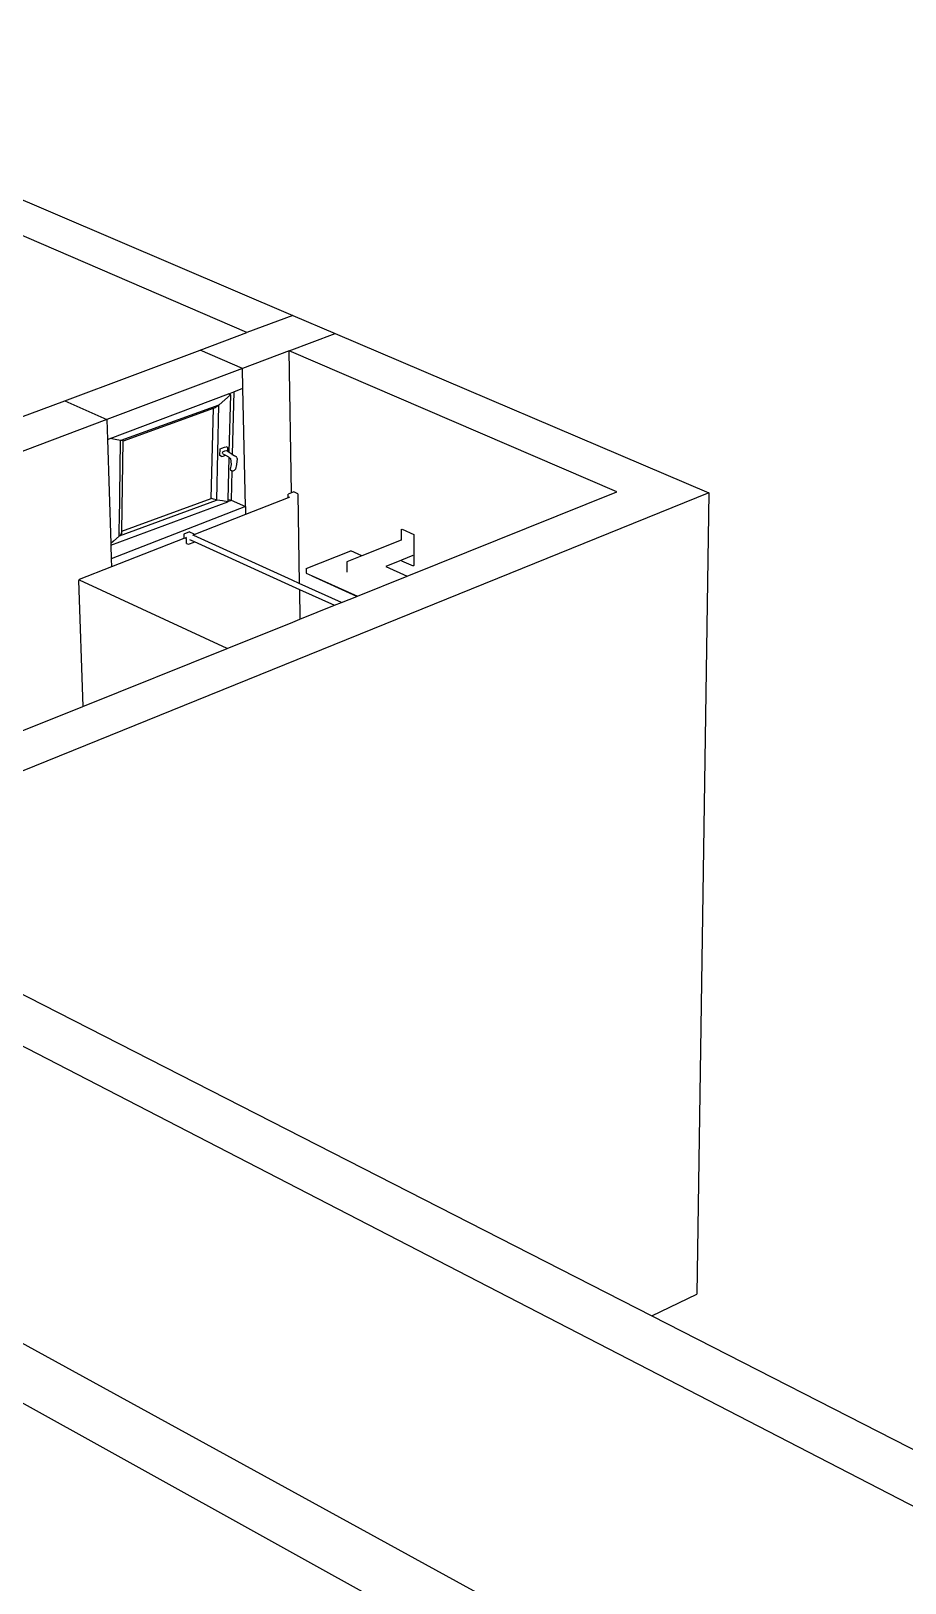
# Model space of a CAD drawing. Header units: millimetres. Extents: x -650 to 3773, y 316 to 2389.
# Drawn here: x 3168.7 to 3322, y 1300.4 to 1572.6 of the extents above; entities that cross this region are included whole.
import ezdxf

# ---------------------------------------------------------------- set-up
doc = ezdxf.new("R2010")
doc.units = ezdxf.units.MM

# ---------------------------------------------------------------- blocks, each defined once
blk = doc.blocks.new('A$C727f0937')
for p, q in [((409.49, 844.51), (526.4, 794.65)), ((518.31, 791.62), (432.4, 828.69)), ((526.4, 794.65), (518.31, 791.62)), ((526.4, 794.65), (533.82, 791.49)), ((510.15, 788.57), (518.31, 791.62)), ((525.72, 788.43), (533.82, 791.49)), ((533.82, 791.49), (599.34, 763.55)), ((486.36, 779.67), (510.15, 788.57)), ((517.55, 785.35), (510.15, 788.57)), ((525.72, 788.43), (517.55, 785.35)), ((526.17, 763.53), (525.72, 788.43)), ((583.21, 763.69), (525.72, 788.43)), ((517.55, 785.35), (493.75, 776.37)), ((517.63, 781.86), (517.55, 785.35)), ((515.13, 780.91), (516.02, 781.25)), ((516.02, 781.25), (515.74, 770.31)), ((516.02, 781.25), (517.63, 781.86)), ((518.07, 761.11), (517.63, 781.86)), ((454.98, 767.93), (486.36, 779.67)), ((486.36, 779.67), (493.75, 776.37)), ((494.34, 773.03), (515.12, 780.91)), ((513.39, 778.91), (496.21, 772.72)), ((512.44, 778.35), (512.84, 778.49)), ((513.42, 778.89), (512.84, 778.49)), ((513.04, 762.29), (513.43, 778.89)), ((513.39, 778.91), (513.47, 778.94)), ((513.39, 778.91), (513.42, 778.89)), ((513.43, 778.89), (513.42, 778.89)), ((514.48, 779.82), (513.47, 778.94)), ((515.48, 780.71), (514.48, 779.82)), ((515.12, 780.91), (515.48, 780.71)), ((515.12, 780.91), (515.13, 780.91)), ((515.5, 780.71), (515.13, 780.91)), ((515.24, 770.63), (515.5, 780.71)), ((493.75, 776.37), (419.91, 748.53)), ((493.75, 776.37), (493.86, 772.85)), ((496.66, 772.67), (512.44, 778.35)), ((512.07, 762.56), (512.44, 778.35)), ((493.86, 772.85), (494.34, 773.03)), ((495.19, 772.88), (494.34, 773.03)), ((493.86, 772.85), (494.45, 754.64)), ((496.13, 772.73), (495.19, 772.88)), ((495.95, 758.25), (496.18, 772.7)), ((496.18, 772.7), (496.13, 772.73)), ((496.19, 772.72), (496.13, 772.73)), ((496.19, 772.72), (496.21, 772.72)), ((496.24, 772.7), (496.21, 772.72)), ((496.64, 772.67), (496.24, 772.7)), ((496.4, 756.79), (496.65, 772.66)), ((496.65, 772.66), (496.64, 772.67)), ((496.66, 772.67), (496.64, 772.67)), ((513.6, 770.07), (513.63, 771.23)), ((513.63, 771.23), (513.91, 771.38)), ((513.91, 771.38), (514.41, 771.56)), ((514.03, 770.51), (514.13, 770.72)), ((514.13, 770.38), (514.03, 770.51)), ((514.13, 770.72), (514.45, 770.89)), ((514.13, 770.38), (514.6, 770.13)), ((514.41, 771.56), (514.68, 771.62)), ((514.45, 770.89), (514.76, 770.94)), ((514.96, 771.47), (514.68, 771.62)), ((514.76, 770.94), (514.96, 770.82)), ((514.96, 770.82), (514.96, 771.47)), ((514.96, 770.82), (515.24, 770.63)), ((515.24, 770.63), (515.74, 770.31)), ((515.74, 770.31), (515.76, 770.3)), ((515.76, 770.3), (516.16, 770.04)), ((513.86, 769.91), (513.6, 770.07)), ((513.86, 769.91), (514.16, 769.97)), ((514.16, 769.97), (514.6, 770.13)), ((514.6, 770.13), (514.64, 770.14)), ((514.6, 770.13), (515.11, 769.85)), ((515.04, 762.27), (515.22, 769.75)), ((515.11, 769.85), (515.22, 769.75)), ((515.22, 769.75), (515.22, 769.8)), ((515.22, 769.75), (515.46, 769.55)), ((515.55, 768.5), (515.41, 767.69)), ((515.41, 767.69), (515.46, 767.57)), ((515.46, 769.55), (515.55, 768.5)), ((515.46, 767.57), (515.67, 767.39)), ((515.74, 770.18), (515.74, 770.12)), ((516.31, 767.68), (516.15, 767.51)), ((516.49, 769.82), (516.16, 770.04)), ((516.52, 768.5), (516.31, 767.68)), ((516.59, 769.68), (516.49, 769.82)), ((516.6, 769.48), (516.52, 768.5)), ((516.59, 769.68), (516.6, 769.48)), ((515.67, 767.39), (515.54, 762.24)), ((515.67, 767.42), (515.67, 767.39)), ((515.67, 767.39), (515.71, 767.35)), ((515.71, 767.35), (515.92, 767.4)), ((515.92, 767.4), (516.15, 767.51)), ((599.34, 763.55), (436.23, 697.41)), ((495.98, 755.98), (513.02, 762.26)), ((496.4, 756.79), (512.06, 762.55)), ((512.1, 762.55), (512.06, 762.55)), ((512.1, 762.55), (512.07, 762.56)), ((512.19, 762.51), (512.1, 762.55)), ((512.19, 762.51), (512.18, 762.5)), ((512.27, 762.48), (512.19, 762.51)), ((512.27, 762.48), (512.26, 762.47)), ((512.47, 762.39), (512.27, 762.48)), ((513, 762.27), (512.47, 762.39)), ((513.02, 762.26), (513, 762.27)), ((513.04, 762.27), (513, 762.27)), ((513.09, 762.26), (513.04, 762.29)), ((513.04, 762.27), (513.04, 762.29)), ((514.06, 762.1), (513.09, 762.26)), ((514.97, 761.95), (514.06, 762.1)), ((515.03, 761.98), (515.04, 762.27)), ((515.49, 762.15), (515.03, 761.98)), ((515.38, 762.22), (515.04, 762.27)), ((515.49, 762.15), (515.38, 762.22)), ((515.54, 762.19), (515.38, 762.22)), ((515.54, 762.24), (518.07, 761.11)), ((515.54, 762.24), (515.54, 762.19)), ((525.57, 762.64), (518.1, 759.72)), ((526.17, 763.53), (525.56, 763.29)), ((525.57, 762.64), (525.56, 763.29)), ((525.82, 762.74), (525.57, 762.64)), ((526.54, 763.68), (526.17, 763.53)), ((527.25, 763.36), (526.54, 763.68)), ((527.25, 763.36), (527.52, 747.63)), ((546.46, 748.92), (583.21, 763.69)), ((599.34, 763.55), (597.26, 622.98)), ((494.46, 754.35), (515.01, 761.93)), ((518.07, 761.11), (494.53, 751.93)), ((518.1, 759.72), (509.03, 756.18)), ((515.01, 761.93), (514.97, 761.95)), ((515.03, 761.94), (514.97, 761.95)), ((515.03, 761.94), (515.03, 761.98)), ((518.07, 761.11), (518.1, 759.72)), ((495.91, 756.02), (495.92, 756.64)), ((495.92, 756.64), (495.93, 757.11)), ((495.92, 756.64), (495.97, 756.61)), ((495.93, 757.34), (495.94, 757.56)), ((495.96, 757.35), (495.93, 757.34)), ((495.93, 757.11), (495.93, 757.34)), ((495.96, 757.12), (495.93, 757.11)), ((495.94, 757.93), (495.95, 758.25)), ((495.96, 757.94), (495.94, 757.93)), ((495.94, 757.58), (495.94, 757.93)), ((495.94, 757.58), (495.96, 757.59)), ((495.94, 757.56), (495.94, 757.58)), ((495.94, 757.56), (495.96, 757.56)), ((495.95, 758.25), (495.96, 758.25)), ((496.39, 756.47), (496.4, 756.79)), ((508.24, 756.68), (507.25, 756.29)), ((508.24, 756.68), (509.03, 756.33)), ((545.39, 757.07), (545.57, 757.14)), ((545.39, 757.07), (545.41, 755.25)), ((545.57, 757.14), (547.6, 756.24)), ((494.91, 755.04), (494.45, 754.64)), ((494.45, 754.64), (494.46, 754.35)), ((494.46, 754.35), (494.53, 751.93)), ((507.27, 755.49), (494.58, 750.54)), ((495.91, 755.94), (494.91, 755.04)), ((495.97, 755.99), (495.91, 756.02)), ((495.91, 756.02), (495.97, 755.99)), ((495.91, 755.94), (495.91, 756.02)), ((495.91, 756.02), (495.91, 756.02)), ((495.97, 756.49), (495.95, 756.47)), ((495.97, 756.48), (495.95, 756.47)), ((496.39, 756.47), (495.97, 755.99)), ((495.97, 755.99), (495.98, 755.98)), ((507.25, 756.29), (507.27, 755.49)), ((507.52, 755.59), (507.27, 755.49)), ((507.72, 755.67), (507.53, 755.6)), ((507.54, 755.59), (507.72, 755.66)), ((507.72, 755.51), (507.54, 755.59)), ((507.75, 754.64), (507.72, 755.51)), ((507.75, 754.64), (508.07, 754.5)), ((508.07, 754.5), (509.07, 754.89)), ((508.26, 755.36), (509.06, 755)), ((508.85, 756.11), (508.82, 756.12)), ((508.99, 756.17), (508.85, 756.11)), ((509.04, 756.02), (508.85, 756.11)), ((509.03, 756.18), (509.03, 756.33)), ((509.04, 756.02), (509.03, 756.18)), ((526.26, 748.21), (509.04, 756.02)), ((509.07, 754.89), (509.06, 755)), ((509.06, 755), (526.28, 747.17)), ((545.41, 755.25), (538.5, 752.49)), ((547.6, 756.24), (547.64, 750.78)), ((494.53, 751.93), (494.58, 750.54)), ((528.74, 750.28), (536.55, 753.36)), ((538.5, 752.49), (535.85, 751.44)), ((535.85, 751.44), (535.87, 749.61)), ((538.5, 752.49), (536.55, 753.36)), ((545.44, 751.72), (542.68, 750.62)), ((547.45, 752.52), (545.44, 751.72)), ((545.44, 751.72), (545.44, 751.61)), ((545.44, 751.61), (547.47, 750.71)), ((494.58, 750.54), (488.93, 748.33)), ((528.74, 750.28), (528.75, 749.46)), ((528.75, 749.46), (529.78, 748.99)), ((529.78, 748.99), (529.79, 748.92)), ((529.78, 748.99), (537.71, 745.4)), ((537.62, 745.37), (529.79, 748.92)), ((537.71, 745.4), (546.46, 748.92)), ((542.68, 750.62), (546.46, 748.92)), ((547.64, 750.78), (547.47, 750.71)), ((488.93, 748.21), (488.78, 748.15)), ((488.78, 748.15), (489.54, 726.05)), ((488.93, 748.21), (488.93, 748.33)), ((488.97, 748.23), (488.93, 748.21)), ((514.85, 736.22), (488.97, 748.23)), ((527.52, 747.63), (526.26, 748.21)), ((526.28, 747.17), (527.54, 746.6)), ((534.91, 744.28), (527.52, 747.63)), ((527.54, 746.6), (527.63, 741.35)), ((527.54, 746.6), (533.71, 743.8)), ((527.63, 741.35), (533.71, 743.8)), ((533.71, 743.8), (534.91, 744.28)), ((534.91, 744.28), (537.62, 745.37)), ((537.62, 745.37), (537.71, 745.4)), ((514.85, 736.22), (526.39, 740.86)), ((526.39, 740.86), (527.63, 741.35)), ((489.54, 726.05), (514.85, 736.22)), ((476.87, 720.95), (489.54, 726.05)), ((436.23, 697.41), (589.34, 619.17)), ((722.81, 540.52), (473.98, 669.04)), ((598.49, 537.62), (427.25, 632.58)), ((589.34, 619.17), (597.26, 622.98)), ((589.34, 619.17), (1084.43, 366.18)), ((476.26, 615.87), (608.96, 543.13))]:
    blk.add_line(p, q)

msp = doc.modelspace()

# ---------------------------------------------------------------- block references
msp.add_blockref('A$C727f0937', (2688.2, 728.07))

doc.saveas('drawing.dxf')
